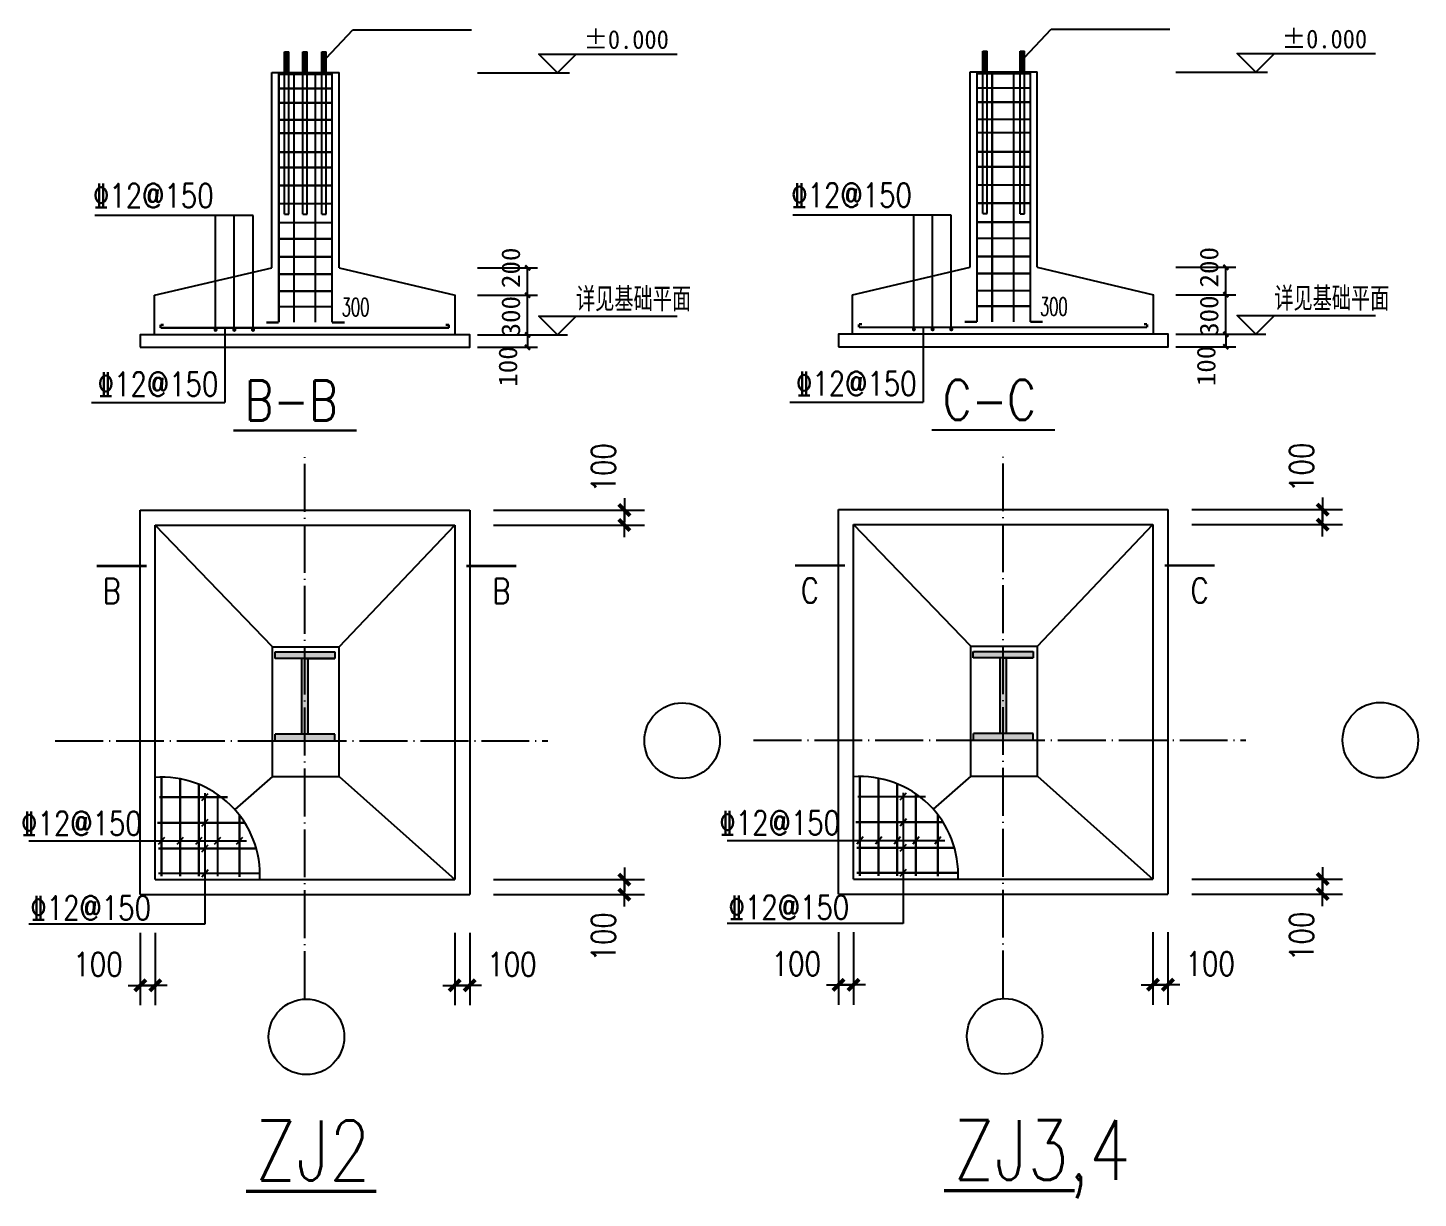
# Model space of a CAD drawing. Extents: x 40002367 to 40460080, y 192184 to 372766.
# Drawn here: x 40022270 to 40057093, y 286937 to 316242 of the extents above; entities that cross this region are included whole.
import ezdxf
from ezdxf.enums import TextEntityAlignment as Align

# ---------------------------------------------------------------- set-up
doc = ezdxf.new("R2010")
doc.units = 0
doc.header["$LTSCALE"] = 1000
doc.header["$MEASUREMENT"] = 0
doc.linetypes.add('ACAD_ISO04W100', pattern=[30.5, 24, -3, 0.5, -3])
doc.layers.get('0').update_dxf_attribs({"linetype": 'CONTINUOUS'})
doc.layers.get('DEFPOINTS').update_dxf_attribs({"linetype": 'CONTINUOUS'})
for name, color, linetype in [('201', 8, 'CONTINUOUS'), ('202', 1, 'CONTINUOUS'), ('205', 253, 'CONTINUOUS'), ('AXIS', 3, 'CONTINUOUS'), ('DOTE', 1, 'ACAD_ISO04W100'), ('JT', 2, 'CONTINUOUS'), ('PUB_TEXT', 7, 'CONTINUOUS'), ('PUB_TX', 3, 'CONTINUOUS'), ('PUB_WZ', 7, 'CONTINUOUS'), ('ZAX1', 3, 'CONTINUOUS')]:
    doc.layers.add(name, color=color, linetype=linetype)
doc.styles.add('_HZTXT', font='txt.shx', dxfattribs={"width": 0.8, "bigfont": 'hztxt.shx'})
doc.styles.add('_TXT', font='SIMPLEX.shx', dxfattribs={"width": 0.6})
doc.styles.add('DIM_FONT', font='SIMPLEX.shx', dxfattribs={"width": 0.8})
doc.dimstyles.new('AXIS200', dxfattribs={"dimscale": 2, "dimtxt": 300, "dimasz": 1, "dimexe": 250, "dimexo": 300, "dimgap": 150, "dimtad": 1, "dimdec": 0, "dimzin": 0, "dimdsep": 46, "dimtxsty": 'DIM_FONT', "dimblk": '_DIMX', "dimcen": 0.09, "dimse1": 1, "dimse2": 1, "dimclrt": 7, "dimadec": 0, "dimazin": 0, "dimtfac": 1, "dimtdec": 0, "dimtix": 1, "dimtmove": 2, "dimatfit": 3, "dimldrblk": '_DIMX', "dimfxl": 0, "dimtolj": 1, "dimtzin": 0, "dimarcsym": 0})

# ---------------------------------------------------------------- blocks, each defined once
blk = doc.blocks.new('_DIMX')
blk.add_line((-150, 0), (150, 0))
at = {"const_width": 50}
blk.add_lwpolyline([(-70, -70), (70, 70)], dxfattribs=at)
blk = doc.blocks.new('*D113')
at = {"layer": 'AXIS', "color": 0, "lineweight": -2, "transparency": 16777216}
for p, q in [((40033937, 294914), (40037712, 294914)), ((40037212, 294916), (40037212, 294918)), ((40037212, 294539), (40037212, 294914)), ((40033937, 294539), (40037712, 294539)), ((40037212, 294537), (40037212, 294535))]:
    blk.add_line(p, q, dxfattribs=at)
at = {"layer": 'DEFPOINTS', "color": 0, "transparency": 16777216}
for p in [(40033337, 294914), (40037212, 294914), (40033337, 294539)]:
    blk.add_point(p, dxfattribs=at)
at = {"layer": 'AXIS', "color": 0, "lineweight": -2, "transparency": 16777216, "xscale": 2, "yscale": 2, "zscale": 2}
for p, rotation in [((40037212, 294914), 270), ((40037212, 294539), 90)]:
    blk.add_blockref('_DIMX', p, dxfattribs=dict(at, rotation=rotation))
at = {"layer": 'AXIS', "color": 7, "transparency": 16777216, "insert": (40036686, 293480), "char_height": 600, "attachment_point": 5, "rotation": 90, "style": 'DIM_FONT'}
blk.add_mtext('\\A1;100', dxfattribs=at)
blk = doc.blocks.new('*D114')
at = {"layer": 'AXIS', "color": 0, "lineweight": -2, "transparency": 16777216}
for p, q in [((40033937, 304166), (40037712, 304166)), ((40037212, 304168), (40037212, 304170)), ((40037212, 303791), (40037212, 304166)), ((40033937, 303791), (40037712, 303791)), ((40037212, 303789), (40037212, 303787))]:
    blk.add_line(p, q, dxfattribs=at)
at = {"layer": 'DEFPOINTS', "color": 0, "transparency": 16777216}
for p in [(40033337, 304166), (40037212, 304166), (40033337, 303791)]:
    blk.add_point(p, dxfattribs=at)
at = {"layer": 'AXIS', "color": 0, "lineweight": -2, "transparency": 16777216, "xscale": 2, "yscale": 2, "zscale": 2}
for p, rotation in [((40037212, 304166), 270), ((40037212, 303791), 90)]:
    blk.add_blockref('_DIMX', p, dxfattribs=dict(at, rotation=rotation))
at = {"layer": 'AXIS', "color": 7, "transparency": 16777216, "insert": (40036686, 305224), "char_height": 600, "attachment_point": 5, "rotation": 90, "style": 'DIM_FONT'}
blk.add_mtext('\\A1;100', dxfattribs=at)
blk = doc.blocks.new('*D115')
at = {"layer": 'AXIS', "color": 0, "lineweight": -2, "transparency": 16777216}
for p, q in [((40032962, 293584), (40032962, 291766)), ((40033337, 293584), (40033337, 291766)), ((40032960, 292266), (40032958, 292266)), ((40032962, 292266), (40033337, 292266)), ((40033339, 292266), (40033341, 292266))]:
    blk.add_line(p, q, dxfattribs=at)
at = {"layer": 'DEFPOINTS', "color": 0, "transparency": 16777216}
for p in [(40032962, 294184), (40033337, 294184), (40033337, 292266)]:
    blk.add_point(p, dxfattribs=at)
at = {"layer": 'AXIS', "color": 0, "lineweight": -2, "transparency": 16777216, "xscale": 2, "yscale": 2, "zscale": 2}
blk.add_blockref('_DIMX', (40032962, 292266), dxfattribs=at)
at = {"layer": 'AXIS', "color": 0, "lineweight": -2, "transparency": 16777216, "xscale": 2, "yscale": 2, "zscale": 2, "rotation": 180}
blk.add_blockref('_DIMX', (40033337, 292266), dxfattribs=at)
at = {"layer": 'AXIS', "color": 7, "transparency": 16777216, "insert": (40034396, 292792), "char_height": 600, "attachment_point": 5, "style": 'DIM_FONT'}
blk.add_mtext('\\A1;100', dxfattribs=at)
blk = doc.blocks.new('*D116')
at = {"layer": 'AXIS', "color": 0, "lineweight": -2, "transparency": 16777216}
for p, q in [((40025087, 293584), (40025087, 291766)), ((40025462, 293584), (40025462, 291766)), ((40025085, 292266), (40025083, 292266)), ((40025087, 292266), (40025462, 292266)), ((40025464, 292266), (40025466, 292266))]:
    blk.add_line(p, q, dxfattribs=at)
at = {"layer": 'DEFPOINTS', "color": 0, "transparency": 16777216}
for p in [(40025087, 294184), (40025462, 294184), (40025462, 292266)]:
    blk.add_point(p, dxfattribs=at)
at = {"layer": 'AXIS', "color": 0, "lineweight": -2, "transparency": 16777216, "xscale": 2, "yscale": 2, "zscale": 2}
blk.add_blockref('_DIMX', (40025087, 292266), dxfattribs=at)
at = {"layer": 'AXIS', "color": 0, "lineweight": -2, "transparency": 16777216, "xscale": 2, "yscale": 2, "zscale": 2, "rotation": 180}
blk.add_blockref('_DIMX', (40025462, 292266), dxfattribs=at)
at = {"layer": 'AXIS', "color": 7, "transparency": 16777216, "insert": (40024029, 292792), "char_height": 600, "attachment_point": 5, "style": 'DIM_FONT'}
blk.add_mtext('\\A1;100', dxfattribs=at)
blk = doc.blocks.new('*D117')
at = {"layer": 'AXIS', "color": 0, "lineweight": -2, "transparency": 16777216}
for p, q in [((40051426, 294927), (40055200, 294927)), ((40054700, 294929), (40054700, 294931)), ((40054700, 294552), (40054700, 294927)), ((40051426, 294552), (40055200, 294552)), ((40054700, 294550), (40054700, 294548))]:
    blk.add_line(p, q, dxfattribs=at)
at = {"layer": 'DEFPOINTS', "color": 0, "transparency": 16777216}
for p in [(40050826, 294927), (40054700, 294927), (40050826, 294552)]:
    blk.add_point(p, dxfattribs=at)
at = {"layer": 'AXIS', "color": 0, "lineweight": -2, "transparency": 16777216, "xscale": 2, "yscale": 2, "zscale": 2}
for p, rotation in [((40054700, 294927), 270), ((40054700, 294552), 90)]:
    blk.add_blockref('_DIMX', p, dxfattribs=dict(at, rotation=rotation))
at = {"layer": 'AXIS', "color": 7, "transparency": 16777216, "insert": (40054174, 293494), "char_height": 600, "attachment_point": 5, "rotation": 90, "style": 'DIM_FONT'}
blk.add_mtext('\\A1;100', dxfattribs=at)
blk = doc.blocks.new('*D118')
at = {"layer": 'AXIS', "color": 0, "lineweight": -2, "transparency": 16777216}
for p, q in [((40051426, 304179), (40055200, 304179)), ((40054700, 304181), (40054700, 304183)), ((40054700, 303804), (40054700, 304179)), ((40051426, 303804), (40055200, 303804)), ((40054700, 303802), (40054700, 303800))]:
    blk.add_line(p, q, dxfattribs=at)
at = {"layer": 'DEFPOINTS', "color": 0, "transparency": 16777216}
for p in [(40050826, 304179), (40054700, 304179), (40050826, 303804)]:
    blk.add_point(p, dxfattribs=at)
at = {"layer": 'AXIS', "color": 0, "lineweight": -2, "transparency": 16777216, "xscale": 2, "yscale": 2, "zscale": 2}
for p, rotation in [((40054700, 304179), 270), ((40054700, 303804), 90)]:
    blk.add_blockref('_DIMX', p, dxfattribs=dict(at, rotation=rotation))
at = {"layer": 'AXIS', "color": 7, "transparency": 16777216, "insert": (40054174, 305238), "char_height": 600, "attachment_point": 5, "rotation": 90, "style": 'DIM_FONT'}
blk.add_mtext('\\A1;100', dxfattribs=at)
blk = doc.blocks.new('*D119')
at = {"layer": 'AXIS', "color": 0, "lineweight": -2, "transparency": 16777216}
for p, q in [((40050451, 293598), (40050451, 291780)), ((40050826, 293598), (40050826, 291780)), ((40050449, 292280), (40050447, 292280)), ((40050451, 292280), (40050826, 292280)), ((40050828, 292280), (40050830, 292280))]:
    blk.add_line(p, q, dxfattribs=at)
at = {"layer": 'DEFPOINTS', "color": 0, "transparency": 16777216}
for p in [(40050451, 294198), (40050826, 294198), (40050826, 292280)]:
    blk.add_point(p, dxfattribs=at)
at = {"layer": 'AXIS', "color": 0, "lineweight": -2, "transparency": 16777216, "xscale": 2, "yscale": 2, "zscale": 2}
blk.add_blockref('_DIMX', (40050451, 292280), dxfattribs=at)
at = {"layer": 'AXIS', "color": 0, "lineweight": -2, "transparency": 16777216, "xscale": 2, "yscale": 2, "zscale": 2, "rotation": 180}
blk.add_blockref('_DIMX', (40050826, 292280), dxfattribs=at)
at = {"layer": 'AXIS', "color": 7, "transparency": 16777216, "insert": (40051885, 292806), "char_height": 600, "attachment_point": 5, "style": 'DIM_FONT'}
blk.add_mtext('\\A1;100', dxfattribs=at)
blk = doc.blocks.new('*D120')
at = {"layer": 'AXIS', "color": 0, "lineweight": -2, "transparency": 16777216}
for p, q in [((40042576, 293598), (40042576, 291780)), ((40042951, 293598), (40042951, 291780)), ((40042574, 292280), (40042572, 292280)), ((40042576, 292280), (40042951, 292280)), ((40042953, 292280), (40042955, 292280))]:
    blk.add_line(p, q, dxfattribs=at)
at = {"layer": 'DEFPOINTS', "color": 0, "transparency": 16777216}
for p in [(40042576, 294198), (40042951, 294198), (40042951, 292280)]:
    blk.add_point(p, dxfattribs=at)
at = {"layer": 'AXIS', "color": 0, "lineweight": -2, "transparency": 16777216, "xscale": 2, "yscale": 2, "zscale": 2}
blk.add_blockref('_DIMX', (40042576, 292280), dxfattribs=at)
at = {"layer": 'AXIS', "color": 0, "lineweight": -2, "transparency": 16777216, "xscale": 2, "yscale": 2, "zscale": 2, "rotation": 180}
blk.add_blockref('_DIMX', (40042951, 292280), dxfattribs=at)
at = {"layer": 'AXIS', "color": 7, "transparency": 16777216, "insert": (40041518, 292806), "char_height": 600, "attachment_point": 5, "style": 'DIM_FONT'}
blk.add_mtext('\\A1;100', dxfattribs=at)

msp = doc.modelspace()

# ---------------------------------------------------------------- hatches: boundary and pattern name
h = msp.add_hatch(color=256)
h.paths.add_polyline_path([(40029212.5, 300615.5), (40028462.5, 300615.5), (40028462.5, 300452.7), (40029212.5, 300452.7)])
h.paths.add_polyline_path([(40029963.4, 300615.5), (40029212.5, 300615.5), (40029212.5, 300452.7), (40029963.4, 300452.7)])
h.paths.add_polyline_path([(40029291.2, 300452.7), (40029212.5, 300452.7), (40029212.5, 298555.1), (40029292.2, 298555.1)])
h.paths.add_polyline_path([(40029212.5, 300452.7), (40029135.6, 300452.7), (40029134.7, 298555.1), (40029212.5, 298555.1)])
h.paths.add_polyline_path([(40029963.4, 298555.1), (40029212.5, 298555.1), (40029212.5, 298392.3), (40029963.4, 298392.3)])
h.paths.add_polyline_path([(40029212.5, 298555.1), (40028463.4, 298555.1), (40028463.4, 298392.3), (40029212.5, 298392.3)])
h = msp.add_hatch(color=256)
h.paths.add_polyline_path([(40046701.2, 300629.2), (40045951.2, 300629.2), (40045951.2, 300466.4), (40046701.2, 300466.4)])
h.paths.add_polyline_path([(40047452.1, 300629.2), (40046701.2, 300629.2), (40046701.2, 300466.4), (40047452.1, 300466.4)])
h.paths.add_polyline_path([(40046779.9, 300466.4), (40046701.2, 300466.4), (40046701.2, 298568.8), (40046780.9, 298568.8)])
h.paths.add_polyline_path([(40046701.2, 300466.4), (40046624.3, 300466.4), (40046623.4, 298568.8), (40046701.2, 298568.8)])
h.paths.add_polyline_path([(40047452.1, 298568.8), (40046701.2, 298568.8), (40046701.2, 298406), (40047452.1, 298406)])
h.paths.add_polyline_path([(40046701.2, 298568.8), (40045952.1, 298568.8), (40045952.1, 298406), (40046701.2, 298406)])

# ---------------------------------------------------------------- linework, layer by layer
for p, q in [((40047234.6, 315497, -97.8), (40047898.1, 316206.4, -97.8)), ((40047898.1, 316206.4, -97.8), (40050873.2, 316206.4, -97.8)), ((40029745.9, 315483.3), (40030409.4, 316192.7)), ((40030409.4, 316192.7), (40033384.5, 316192.7)), ((40028396.9, 300742.5), (40025462.5, 303790.5)), ((40030071.7, 300742.5), (40032962.5, 303790.5)), ((40045885.6, 300756.2, -97.8), (40042951.2, 303804.2, -97.8)), ((40047560.4, 300756.2, -97.8), (40050451.2, 303804.2, -97.8)), ((40028462.5, 300452.7), (40028462.5, 300615.5)), ((40028463.4, 300615.5), (40029963.4, 300615.5)), ((40028463.4, 300577.7), (40028463.4, 300615.5)), ((40029963.4, 300615.5), (40029963.4, 300452.7)), ((40045951.2, 300466.4, -97.8), (40045951.2, 300629.2, -97.8)), ((40045952.1, 300629.2, -97.8), (40047452.1, 300629.2, -97.8)), ((40045952.1, 300591.4, -97.8), (40045952.1, 300629.2, -97.8)), ((40047452.1, 300629.2, -97.8), (40047452.1, 300466.4, -97.8)), ((40029212.5, 300452.7), (40028462.5, 300452.7)), ((40029963.4, 300452.7), (40028463.4, 300452.7)), ((40029134.7, 298555.1), (40029135.6, 300452.8)), ((40029212.5, 300452.7), (40029962.5, 300452.7)), ((40029292.2, 298555.1), (40029291.2, 300452.8)), ((40046701.2, 300466.4, -97.8), (40045951.2, 300466.4, -97.8)), ((40047452.1, 300466.4, -97.8), (40045952.1, 300466.4, -97.8)), ((40046623.4, 298568.9, -97.8), (40046624.3, 300466.5, -97.8)), ((40046701.2, 300466.4, -97.8), (40047451.2, 300466.4, -97.8)), ((40046780.9, 298568.9, -97.8), (40046779.9, 300466.5, -97.8)), ((40028463.4, 298392.3), (40028463.4, 298555.1)), ((40029963.4, 298555.1), (40028463.4, 298555.1)), ((40029963.4, 298392.3), (40029963.4, 298555.1)), ((40045952.1, 298406, -97.8), (40045952.1, 298568.8, -97.8)), ((40047452.1, 298568.8, -97.8), (40045952.1, 298568.8, -97.8)), ((40047452.1, 298406, -97.8), (40047452.1, 298568.8, -97.8)), ((40028463.4, 298392.3), (40029963.4, 298392.3)), ((40045952.1, 298406, -97.8), (40047452.1, 298406, -97.8)), ((40028396.9, 297492.3), (40027456.2, 296665.6)), ((40030071.7, 297492.3), (40032962.5, 294913.7)), ((40045885.6, 297506, -97.8), (40044944.9, 296679.3, -97.8)), ((40047560.4, 297506, -97.8), (40050451.2, 294927.4, -97.8))]:
    msp.add_line(p, q)
at = {"linetype": 'ACAD_ISO04W100'}
for p, q in [((40028396.9, 297492.3), (40028396.9, 300742.5)), ((40028396.9, 300742.5), (40030071.7, 300742.5)), ((40030071.7, 297492.3), (40030071.7, 300742.5)), ((40045885.6, 297506, -97.8), (40045885.6, 300756.2, -97.8)), ((40045885.6, 300756.2, -97.8), (40047560.4, 300756.2, -97.8)), ((40047560.4, 297506, -97.8), (40047560.4, 300756.2, -97.8)), ((40028396.9, 297492.3), (40030071.7, 297492.3)), ((40045885.6, 297506, -97.8), (40047560.4, 297506, -97.8))]:
    msp.add_line(p, q, dxfattribs=at)
at = {"const_width": 87.5}
msp.add_lwpolyline([(40027731.2, 287109.2), (40031000.7, 287109.2)], dxfattribs=at)
at = {"const_width": 87.5, "elevation": -97.8}
msp.add_lwpolyline([(40045219.9, 287122.9), (40048489.4, 287122.9)], dxfattribs=at)
at = {"layer": '201', "color": 2}
for p, q in [((40028698.3, 311578), (40028698.3, 315642.9)), ((40028810.8, 311578), (40028810.8, 315642.9)), ((40029157.5, 311578), (40029157.5, 315642.9)), ((40029270, 311578), (40029270, 315642.9)), ((40029633.4, 311572.1), (40029633.4, 315642.9)), ((40029745.9, 311572.1), (40029745.9, 315642.9)), ((40046187, 311591.7, -97.8), (40046187, 315656.6, -97.8)), ((40046299.5, 311591.7, -97.8), (40046299.5, 315656.6, -97.8)), ((40047122.1, 311585.8, -97.8), (40047122.1, 315656.6, -97.8)), ((40047234.6, 311585.8, -97.8), (40047234.6, 315656.6, -97.8)), ((40028379.5, 310233.3), (40028379.5, 315125.8)), ((40030064.6, 310233.3), (40030064.6, 315125.8)), ((40045868.2, 310247, -97.8), (40045868.2, 315139.6, -97.8)), ((40047553.3, 310247, -97.8), (40047553.3, 315139.6, -97.8)), ((40028698.3, 311578), (40028810.8, 311578)), ((40029157.5, 311578), (40029270, 311578)), ((40029633.4, 311572.1), (40029745.9, 311572.1)), ((40046187, 311591.7, -97.8), (40046299.5, 311591.7, -97.8)), ((40047122.1, 311585.8, -97.8), (40047234.6, 311585.8, -97.8)), ((40025439.7, 309544.9), (40028379.5, 310233.3)), ((40030064.6, 310233.3), (40032972.4, 309544.9)), ((40042928.4, 309558.6, -97.8), (40045868.2, 310247, -97.8)), ((40047553.3, 310247, -97.8), (40050461.1, 309558.6, -97.8)), ((40025439.7, 308554.5), (40025439.7, 309544.9)), ((40032972.4, 308554.5), (40032972.4, 309544.9)), ((40042928.4, 308568.2, -97.8), (40042928.4, 309558.6, -97.8)), ((40050461.1, 308568.2, -97.8), (40050461.1, 309558.6, -97.8))]:
    msp.add_line(p, q, dxfattribs=at)
msp.add_lwpolyline([(40025081.9, 308242), (40033339.9, 308242), (40033339.9, 308554.5), (40025081.9, 308554.5), (40025081.9, 308242)], dxfattribs=at)
at = {"layer": '201', "color": 2, "elevation": -97.8}
msp.add_lwpolyline([(40042570.6, 308255.7), (40050828.6, 308255.7), (40050828.6, 308568.2), (40042570.6, 308568.2), (40042570.6, 308255.7)], dxfattribs=at)
at = {"layer": '201'}
for centre in [(40025631.4, 295026.6), (40043120.1, 295040.3, -97.8)]:
    msp.add_arc(centre, 2452.8, 356.96183, 94.30315, dxfattribs=at)
at = {"layer": '202', "const_width": 56.2}
for points in [[(40028554.5, 308866.4), (40028554.5, 315125.8)], [(40028936.5, 308866.4), (40028936.5, 315125.8)], [(40029472.4, 308866.4), (40029472.4, 315125.8)], [(40029889.6, 308866.4), (40029889.6, 315125.8)], [(40028554.5, 315079.9), (40029889.6, 315079.9)], [(40028554.5, 314722.5), (40029889.6, 314722.5)], [(40028554.5, 314365.1), (40029889.6, 314365.1)], [(40028554.5, 313936.2), (40029889.6, 313936.2)], [(40028554.5, 313602.7), (40029889.6, 313602.7)], [(40028554.5, 313126.1), (40029889.6, 313126.1)], [(40028554.5, 312744.9), (40029889.6, 312744.9)], [(40028554.5, 312292.2), (40029889.6, 312292.2)], [(40028554.5, 311839.5), (40029889.6, 311839.5)], [(40028554.5, 311363), (40029889.6, 311363)], [(40028554.5, 310957.9), (40029889.6, 310957.9)], [(40028554.5, 310505.2), (40029889.6, 310505.2)], [(40028554.5, 310076.4), (40029889.6, 310076.4)], [(40028554.5, 309647.5), (40029889.6, 309647.5)], [(40028554.5, 309259.3), (40029889.6, 309259.3)], [(40028554.5, 308866.4), (40028242, 308866.4)], [(40029889.6, 308866.4), (40030202.1, 308866.4)], [(40025596, 308729.5), (40025596, 308807.7)], [(40025596, 308807.7), (40025674.1, 308807.7)], [(40025596, 308729.5), (40032816.1, 308729.5)], [(40032816.1, 308807.7), (40032738, 308807.7)], [(40032816.1, 308729.5), (40032816.1, 308807.7)], [(40025618.7, 294991.8), (40025618.7, 297479.4)], [(40026087.5, 294991.8), (40026087.5, 297436.6)], [(40026556.2, 294991.8), (40026556.2, 297298.4)], [(40027025, 294991.8), (40027025, 297045.1)], [(40025567.9, 296976.1), (40027271.8, 296976.1)], [(40025513.3, 296335.5), (40027705.8, 296335.5)], [(40027570.8, 294978.1), (40027570.8, 296528.3)], [(40025540.6, 295694.9), (40027991.4, 295694.9)], [(40025540.6, 295069.9), (40028083.8, 295069.9)]]:
    msp.add_lwpolyline(points, dxfattribs=at)
at = {"layer": '202', "const_width": 56.2, "elevation": -97.8}
for points in [[(40046043.2, 308880.1), (40046043.2, 315139.6)], [(40046425.2, 308880.1), (40046425.2, 315139.6)], [(40046961.1, 308880.1), (40046961.1, 315139.6)], [(40047378.3, 308880.1), (40047378.3, 315139.6)], [(40046043.2, 315093.6), (40047378.3, 315093.6)], [(40046043.2, 314736.2), (40047378.3, 314736.2)], [(40046043.2, 314378.8), (40047378.3, 314378.8)], [(40046043.2, 313950), (40047378.3, 313950)], [(40046043.2, 313616.4), (40047378.3, 313616.4)], [(40046043.2, 313139.9), (40047378.3, 313139.9)], [(40046043.2, 312758.6), (40047378.3, 312758.6)], [(40046043.2, 312305.9), (40047378.3, 312305.9)], [(40046043.2, 311853.2), (40047378.3, 311853.2)], [(40046043.2, 311376.7), (40047378.3, 311376.7)], [(40046043.2, 310971.6), (40047378.3, 310971.6)], [(40046043.2, 310518.9), (40047378.3, 310518.9)], [(40046043.2, 310090.1), (40047378.3, 310090.1)], [(40046043.2, 309661.2), (40047378.3, 309661.2)], [(40046043.2, 309273), (40047378.3, 309273)], [(40046043.2, 308880.1), (40045730.7, 308880.1)], [(40047378.3, 308880.1), (40047690.8, 308880.1)], [(40043084.7, 308743.2), (40043084.7, 308821.4)], [(40043084.7, 308821.4), (40043162.8, 308821.4)], [(40043084.7, 308743.2), (40050304.8, 308743.2)], [(40050304.8, 308821.4), (40050226.7, 308821.4)], [(40050304.8, 308743.2), (40050304.8, 308821.4)], [(40043107.4, 295005.5), (40043107.4, 297493.1)], [(40043576.2, 295005.5), (40043576.2, 297450.3)], [(40044044.9, 295005.5), (40044044.9, 297312.1)], [(40044513.7, 295005.5), (40044513.7, 297058.8)], [(40043056.6, 296989.8), (40044760.5, 296989.8)], [(40043002, 296349.2), (40045194.5, 296349.2)], [(40045059.5, 294991.9), (40045059.5, 296542)], [(40043029.3, 295708.6), (40045480.1, 295708.6)], [(40043029.3, 295083.6), (40045572.5, 295083.6)]]:
    msp.add_lwpolyline(points, dxfattribs=at)
at = {"layer": '202', "const_width": 50}
for points in [[(40026998.3, 308679.5, 1), (40026948.3, 308679.5, 1), (40026998.3, 308679.5)], [(40027467, 308679.5, 1), (40027417, 308679.5, 1), (40027467, 308679.5)], [(40027935.8, 308679.5, 1), (40027885.8, 308679.5, 1), (40027935.8, 308679.5)]]:
    msp.add_lwpolyline(points, format="xyb", dxfattribs=at)
at = {"layer": '202', "const_width": 50, "elevation": -97.8}
for points in [[(40044487, 308693.2, 1), (40044437, 308693.2, 1), (40044487, 308693.2)], [(40044955.7, 308693.2, 1), (40044905.7, 308693.2, 1), (40044955.7, 308693.2)], [(40045424.5, 308693.2, 1), (40045374.5, 308693.2, 1), (40045424.5, 308693.2)]]:
    msp.add_lwpolyline(points, format="xyb", dxfattribs=at)
at = {"layer": '205'}
for p, q in [((40033536.8, 315115.8), (40035833.2, 315115.8)), ((40051025.5, 315129.5, -97.8), (40053321.9, 315129.5, -97.8)), ((40026973.3, 308679.5), (40026973.3, 311540.9)), ((40027442, 308679.5), (40027442, 311540.9)), ((40027910.8, 308679.5), (40027910.8, 311540.9)), ((40044462, 308693.2, -97.8), (40044462, 311554.7, -97.8)), ((40044930.7, 308693.2, -97.8), (40044930.7, 311554.7, -97.8)), ((40045399.5, 308693.2, -97.8), (40045399.5, 311554.7, -97.8)), ((40033536.8, 310233.3), (40035036.8, 310233.3)), ((40034786.8, 308554.5), (40034786.8, 310233.3)), ((40051025.5, 310247, -97.8), (40052525.5, 310247, -97.8)), ((40052275.5, 308568.2, -97.8), (40052275.5, 310247, -97.8)), ((40033536.8, 309544.9), (40035036.8, 309544.9)), ((40051025.5, 309558.6, -97.8), (40052525.5, 309558.6, -97.8)), ((40027207.6, 308729.5), (40027207.6, 306857.8)), ((40033536.8, 308554.5), (40035036.8, 308554.5)), ((40034786.8, 308554.5), (40035786.8, 308554.5)), ((40034786.8, 308554.5), (40034786.8, 308242)), ((40044696.3, 308743.2, -97.8), (40044696.3, 306871.5, -97.8)), ((40051025.5, 308568.2, -97.8), (40052525.5, 308568.2, -97.8)), ((40052275.5, 308568.2, -97.8), (40053275.5, 308568.2, -97.8)), ((40052275.5, 308568.2, -97.8), (40052275.5, 308255.7, -97.8)), ((40033536.8, 308242), (40035036.8, 308242)), ((40051025.5, 308255.7, -97.8), (40052525.5, 308255.7, -97.8)), ((40023865.9, 306857.8), (40027207.6, 306857.8)), ((40041354.6, 306871.5, -97.8), (40044696.3, 306871.5, -97.8))]:
    msp.add_line(p, q, dxfattribs=at)
at = {"layer": '205', "linetype": 'Continuous'}
for p, q in [((40025087.5, 304165.5), (40033337.5, 304165.5)), ((40025087.5, 294538.7), (40025087.5, 304165.5)), ((40033337.5, 304165.5), (40033337.5, 294538.7)), ((40042576.2, 304179.2, -97.8), (40050826.2, 304179.2, -97.8)), ((40042576.2, 294552.4, -97.8), (40042576.2, 304179.2, -97.8)), ((40050826.2, 304179.2, -97.8), (40050826.2, 294552.4, -97.8)), ((40025462.5, 303790.5), (40032962.5, 303790.5)), ((40025462.5, 294913.7), (40025462.5, 303790.5)), ((40032962.5, 303790.5), (40032962.5, 294913.7)), ((40042951.2, 303804.2, -97.8), (40050451.2, 303804.2, -97.8)), ((40042951.2, 294927.4, -97.8), (40042951.2, 303804.2, -97.8)), ((40050451.2, 303804.2, -97.8), (40050451.2, 294927.4, -97.8)), ((40025462.5, 294913.7), (40032962.5, 294913.7)), ((40042951.2, 294927.4, -97.8), (40050451.2, 294927.4, -97.8)), ((40025087.5, 294538.7), (40033337.5, 294538.7)), ((40042576.2, 294552.4, -97.8), (40050826.2, 294552.4, -97.8))]:
    msp.add_line(p, q, dxfattribs=at)
at = {"layer": '205'}
for points in [[(40036005.5, 315584.6), (40035536.8, 315115.8), (40035068, 315584.6), (40038536.8, 315584.6)], [(40036005.5, 309023.3), (40035536.8, 308554.5), (40035068, 309023.3), (40038536.8, 309023.3)]]:
    msp.add_lwpolyline(points, dxfattribs=at)
at = {"layer": '205', "elevation": -97.8}
for points in [[(40053494.2, 315598.3), (40053025.5, 315129.5), (40052556.7, 315598.3), (40056025.5, 315598.3)], [(40053494.2, 309037), (40053025.5, 308568.2), (40052556.7, 309037), (40056025.5, 309037)]]:
    msp.add_lwpolyline(points, dxfattribs=at)
at = {"layer": '205', "const_width": 56.2}
for points in [[(40034724.3, 310295.8), (40034849.3, 310170.8)], [(40034724.3, 309607.4), (40034849.3, 309482.4)], [(40034724.3, 308617), (40034849.3, 308492)], [(40034724.3, 308304.5), (40034849.3, 308179.5)], [(40027415.9, 306157.6), (40030508, 306157.6)]]:
    msp.add_lwpolyline(points, dxfattribs=at)
at = {"layer": '205', "const_width": 56.2, "elevation": -97.8}
for points in [[(40052213, 310309.5), (40052338, 310184.5)], [(40052213, 309621.1), (40052338, 309496.1)], [(40052213, 308630.7), (40052338, 308505.7)], [(40052213, 308318.2), (40052338, 308193.2)], [(40044904.6, 306171.3), (40047996.7, 306171.3)]]:
    msp.add_lwpolyline(points, dxfattribs=at)
at = {"layer": 'DOTE', "ltscale": 0.05}
for p, q in [((40029212.5, 291921.6), (40029212.5, 305489.9)), ((40046701.2, 291935.3, -97.8), (40046701.2, 305503.7, -97.8)), ((40022955.7, 298392.3), (40035291.7, 298392.3)), ((40040444.4, 298406, -97.8), (40052780.4, 298406, -97.8))]:
    msp.add_line(p, q, dxfattribs=at)
at = {"layer": 'JT'}
for p, q in [((40028698.3, 315642.9), (40028810.8, 315642.9)), ((40028698.3, 315630.4), (40028810.8, 315630.4)), ((40028698.3, 315617.9), (40028810.8, 315617.9)), ((40028698.3, 315605.4), (40028810.8, 315605.4)), ((40028698.3, 315592.9), (40028810.8, 315592.9)), ((40028698.3, 315580.4), (40028810.8, 315580.4)), ((40028698.3, 315567.9), (40028810.8, 315567.9)), ((40028698.3, 315555.4), (40028810.8, 315555.4)), ((40028698.3, 315542.9), (40028810.8, 315542.9)), ((40028698.3, 315530.4), (40028810.8, 315530.4)), ((40028698.3, 315517.9), (40028810.8, 315517.9)), ((40028698.3, 315505.4), (40028810.8, 315505.4)), ((40029157.5, 315642.9), (40029270, 315642.9)), ((40029157.5, 315630.4), (40029270, 315630.4)), ((40029157.5, 315617.9), (40029270, 315617.9)), ((40029157.5, 315605.4), (40029270, 315605.4)), ((40029157.5, 315592.9), (40029270, 315592.9)), ((40029157.5, 315580.4), (40029270, 315580.4)), ((40029157.5, 315567.9), (40029270, 315567.9)), ((40029157.5, 315555.4), (40029270, 315555.4)), ((40029157.5, 315542.9), (40029270, 315542.9)), ((40029157.5, 315530.4), (40029270, 315530.4)), ((40029157.5, 315517.9), (40029270, 315517.9)), ((40029157.5, 315505.4), (40029270, 315505.4)), ((40029633.4, 315642.9), (40029745.9, 315642.9)), ((40029633.4, 315630.4), (40029745.9, 315630.4)), ((40029633.4, 315617.9), (40029745.9, 315617.9)), ((40029633.4, 315605.4), (40029745.9, 315605.4)), ((40029633.4, 315592.9), (40029745.9, 315592.9)), ((40029633.4, 315580.4), (40029745.9, 315580.4)), ((40029633.4, 315567.9), (40029745.9, 315567.9)), ((40029633.4, 315555.4), (40029745.9, 315555.4)), ((40029633.4, 315542.9), (40029745.9, 315542.9)), ((40029633.4, 315530.4), (40029745.9, 315530.4)), ((40029633.4, 315517.9), (40029745.9, 315517.9)), ((40029633.4, 315505.4), (40029745.9, 315505.4)), ((40046187, 315656.6, -97.8), (40046299.5, 315656.6, -97.8)), ((40046187, 315644.1, -97.8), (40046299.5, 315644.1, -97.8)), ((40046187, 315631.6, -97.8), (40046299.5, 315631.6, -97.8)), ((40046187, 315619.1, -97.8), (40046299.5, 315619.1, -97.8)), ((40046187, 315606.6, -97.8), (40046299.5, 315606.6, -97.8)), ((40046187, 315594.1, -97.8), (40046299.5, 315594.1, -97.8)), ((40046187, 315581.6, -97.8), (40046299.5, 315581.6, -97.8)), ((40046187, 315569.1, -97.8), (40046299.5, 315569.1, -97.8)), ((40046187, 315556.6, -97.8), (40046299.5, 315556.6, -97.8)), ((40046187, 315544.1, -97.8), (40046299.5, 315544.1, -97.8)), ((40046187, 315531.6, -97.8), (40046299.5, 315531.6, -97.8)), ((40046187, 315519.1, -97.8), (40046299.5, 315519.1, -97.8)), ((40046187, 315506.6, -97.8), (40046299.5, 315506.6, -97.8)), ((40047122.1, 315656.6, -97.8), (40047234.6, 315656.6, -97.8)), ((40047122.1, 315644.1, -97.8), (40047234.6, 315644.1, -97.8)), ((40047122.1, 315631.6, -97.8), (40047234.6, 315631.6, -97.8)), ((40047122.1, 315619.1, -97.8), (40047234.6, 315619.1, -97.8)), ((40047122.1, 315606.6, -97.8), (40047234.6, 315606.6, -97.8)), ((40047122.1, 315594.1, -97.8), (40047234.6, 315594.1, -97.8)), ((40047122.1, 315581.6, -97.8), (40047234.6, 315581.6, -97.8)), ((40047122.1, 315569.1, -97.8), (40047234.6, 315569.1, -97.8)), ((40047122.1, 315556.6, -97.8), (40047234.6, 315556.6, -97.8)), ((40047122.1, 315544.1, -97.8), (40047234.6, 315544.1, -97.8)), ((40047122.1, 315531.6, -97.8), (40047234.6, 315531.6, -97.8)), ((40047122.1, 315519.1, -97.8), (40047234.6, 315519.1, -97.8)), ((40047122.1, 315506.6, -97.8), (40047234.6, 315506.6, -97.8)), ((40028698.3, 315492.9), (40028810.8, 315492.9)), ((40028698.3, 315480.4), (40028810.8, 315480.4)), ((40028698.3, 315467.9), (40028810.8, 315467.9)), ((40028698.3, 315455.4), (40028810.8, 315455.4)), ((40028698.3, 315442.9), (40028810.8, 315442.9)), ((40028698.3, 315430.4), (40028810.8, 315430.4)), ((40028698.3, 315417.9), (40028810.8, 315417.9)), ((40028698.3, 315405.4), (40028810.8, 315405.4)), ((40028698.3, 315392.9), (40028810.8, 315392.9)), ((40028698.3, 315380.4), (40028810.8, 315380.4)), ((40028698.3, 315367.9), (40028810.8, 315367.9)), ((40028698.3, 315355.4), (40028810.8, 315355.4)), ((40028698.3, 315342.9), (40028810.8, 315342.9)), ((40028698.3, 315330.4), (40028810.8, 315330.4)), ((40028698.3, 315317.9), (40028810.8, 315317.9)), ((40028698.3, 315305.4), (40028810.8, 315305.4)), ((40028698.3, 315292.9), (40028810.8, 315292.9)), ((40028698.3, 315280.4), (40028810.8, 315280.4)), ((40028698.3, 315267.9), (40028810.8, 315267.9)), ((40028698.3, 315255.4), (40028810.8, 315255.4)), ((40028698.3, 315242.9), (40028810.8, 315242.9)), ((40028698.3, 315230.4), (40028810.8, 315230.4)), ((40028698.3, 315217.9), (40028810.8, 315217.9)), ((40028698.3, 315205.4), (40028810.8, 315205.4)), ((40028698.3, 315192.9), (40028810.8, 315192.9)), ((40028698.3, 315180.4), (40028810.8, 315180.4)), ((40028698.3, 315167.9), (40028810.8, 315167.9)), ((40029157.5, 315492.9), (40029270, 315492.9)), ((40029157.5, 315480.4), (40029270, 315480.4)), ((40029157.5, 315467.9), (40029270, 315467.9)), ((40029157.5, 315455.4), (40029270, 315455.4)), ((40029157.5, 315442.9), (40029270, 315442.9)), ((40029157.5, 315430.4), (40029270, 315430.4)), ((40029157.5, 315417.9), (40029270, 315417.9)), ((40029157.5, 315405.4), (40029270, 315405.4)), ((40029157.5, 315392.9), (40029270, 315392.9)), ((40029157.5, 315380.4), (40029270, 315380.4)), ((40029157.5, 315367.9), (40029270, 315367.9)), ((40029157.5, 315355.4), (40029270, 315355.4)), ((40029157.5, 315342.9), (40029270, 315342.9)), ((40029157.5, 315330.4), (40029270, 315330.4)), ((40029157.5, 315317.9), (40029270, 315317.9)), ((40029157.5, 315305.4), (40029270, 315305.4)), ((40029157.5, 315292.9), (40029270, 315292.9)), ((40029157.5, 315280.4), (40029270, 315280.4)), ((40029157.5, 315267.9), (40029270, 315267.9)), ((40029157.5, 315255.4), (40029270, 315255.4)), ((40029157.5, 315242.9), (40029270, 315242.9)), ((40029157.5, 315230.4), (40029270, 315230.4)), ((40029157.5, 315217.9), (40029270, 315217.9)), ((40029157.5, 315205.4), (40029270, 315205.4)), ((40029157.5, 315192.9), (40029270, 315192.9)), ((40029157.5, 315180.4), (40029270, 315180.4)), ((40029157.5, 315167.9), (40029270, 315167.9)), ((40029633.4, 315492.9), (40029745.9, 315492.9)), ((40029633.4, 315480.4), (40029745.9, 315480.4)), ((40029633.4, 315467.9), (40029745.9, 315467.9)), ((40029633.4, 315455.4), (40029745.9, 315455.4)), ((40029633.4, 315442.9), (40029745.9, 315442.9)), ((40029633.4, 315430.4), (40029745.9, 315430.4)), ((40029633.4, 315417.9), (40029745.9, 315417.9)), ((40029633.4, 315405.4), (40029745.9, 315405.4)), ((40029633.4, 315392.9), (40029745.9, 315392.9)), ((40029633.4, 315380.4), (40029745.9, 315380.4)), ((40029633.4, 315367.9), (40029745.9, 315367.9)), ((40029633.4, 315355.4), (40029745.9, 315355.4)), ((40029633.4, 315342.9), (40029745.9, 315342.9)), ((40029633.4, 315330.4), (40029745.9, 315330.4)), ((40029633.4, 315317.9), (40029745.9, 315317.9)), ((40029633.4, 315305.4), (40029745.9, 315305.4)), ((40029633.4, 315292.9), (40029745.9, 315292.9)), ((40029633.4, 315280.4), (40029745.9, 315280.4)), ((40029633.4, 315267.9), (40029745.9, 315267.9)), ((40029633.4, 315255.4), (40029745.9, 315255.4)), ((40029633.4, 315242.9), (40029745.9, 315242.9)), ((40029633.4, 315230.4), (40029745.9, 315230.4)), ((40029633.4, 315217.9), (40029745.9, 315217.9)), ((40029633.4, 315205.4), (40029745.9, 315205.4)), ((40029633.4, 315192.9), (40029745.9, 315192.9)), ((40029633.4, 315180.4), (40029745.9, 315180.4)), ((40029633.4, 315167.9), (40029745.9, 315167.9)), ((40046187, 315494.1, -97.8), (40046299.5, 315494.1, -97.8)), ((40046187, 315481.6, -97.8), (40046299.5, 315481.6, -97.8)), ((40046187, 315469.1, -97.8), (40046299.5, 315469.1, -97.8)), ((40046187, 315456.6, -97.8), (40046299.5, 315456.6, -97.8)), ((40046187, 315444.1, -97.8), (40046299.5, 315444.1, -97.8)), ((40046187, 315431.6, -97.8), (40046299.5, 315431.6, -97.8)), ((40046187, 315419.1, -97.8), (40046299.5, 315419.1, -97.8)), ((40046187, 315406.6, -97.8), (40046299.5, 315406.6, -97.8)), ((40046187, 315394.1, -97.8), (40046299.5, 315394.1, -97.8)), ((40046187, 315381.6, -97.8), (40046299.5, 315381.6, -97.8)), ((40046187, 315369.1, -97.8), (40046299.5, 315369.1, -97.8)), ((40046187, 315356.6, -97.8), (40046299.5, 315356.6, -97.8)), ((40046187, 315344.1, -97.8), (40046299.5, 315344.1, -97.8)), ((40046187, 315331.6, -97.8), (40046299.5, 315331.6, -97.8)), ((40046187, 315319.1, -97.8), (40046299.5, 315319.1, -97.8)), ((40046187, 315306.6, -97.8), (40046299.5, 315306.6, -97.8)), ((40046187, 315294.1, -97.8), (40046299.5, 315294.1, -97.8)), ((40046187, 315281.6, -97.8), (40046299.5, 315281.6, -97.8)), ((40046187, 315269.1, -97.8), (40046299.5, 315269.1, -97.8)), ((40046187, 315256.6, -97.8), (40046299.5, 315256.6, -97.8)), ((40046187, 315244.1, -97.8), (40046299.5, 315244.1, -97.8)), ((40046187, 315231.6, -97.8), (40046299.5, 315231.6, -97.8)), ((40046187, 315219.1, -97.8), (40046299.5, 315219.1, -97.8)), ((40046187, 315206.6, -97.8), (40046299.5, 315206.6, -97.8)), ((40046187, 315194.1, -97.8), (40046299.5, 315194.1, -97.8)), ((40046187, 315181.6, -97.8), (40046299.5, 315181.6, -97.8)), ((40047122.1, 315494.1, -97.8), (40047234.6, 315494.1, -97.8)), ((40047122.1, 315481.6, -97.8), (40047234.6, 315481.6, -97.8)), ((40047122.1, 315469.1, -97.8), (40047234.6, 315469.1, -97.8)), ((40047122.1, 315456.6, -97.8), (40047234.6, 315456.6, -97.8)), ((40047122.1, 315444.1, -97.8), (40047234.6, 315444.1, -97.8)), ((40047122.1, 315431.6, -97.8), (40047234.6, 315431.6, -97.8)), ((40047122.1, 315419.1, -97.8), (40047234.6, 315419.1, -97.8)), ((40047122.1, 315406.6, -97.8), (40047234.6, 315406.6, -97.8)), ((40047122.1, 315394.1, -97.8), (40047234.6, 315394.1, -97.8)), ((40047122.1, 315381.6, -97.8), (40047234.6, 315381.6, -97.8)), ((40047122.1, 315369.1, -97.8), (40047234.6, 315369.1, -97.8)), ((40047122.1, 315356.6, -97.8), (40047234.6, 315356.6, -97.8)), ((40047122.1, 315344.1, -97.8), (40047234.6, 315344.1, -97.8)), ((40047122.1, 315331.6, -97.8), (40047234.6, 315331.6, -97.8)), ((40047122.1, 315319.1, -97.8), (40047234.6, 315319.1, -97.8)), ((40047122.1, 315306.6, -97.8), (40047234.6, 315306.6, -97.8)), ((40047122.1, 315294.1, -97.8), (40047234.6, 315294.1, -97.8)), ((40047122.1, 315281.6, -97.8), (40047234.6, 315281.6, -97.8)), ((40047122.1, 315269.1, -97.8), (40047234.6, 315269.1, -97.8)), ((40047122.1, 315256.6, -97.8), (40047234.6, 315256.6, -97.8)), ((40047122.1, 315244.1, -97.8), (40047234.6, 315244.1, -97.8)), ((40047122.1, 315231.6, -97.8), (40047234.6, 315231.6, -97.8)), ((40047122.1, 315219.1, -97.8), (40047234.6, 315219.1, -97.8)), ((40047122.1, 315206.6, -97.8), (40047234.6, 315206.6, -97.8)), ((40047122.1, 315194.1, -97.8), (40047234.6, 315194.1, -97.8)), ((40047122.1, 315181.6, -97.8), (40047234.6, 315181.6, -97.8)), ((40028379.5, 315125.8), (40030064.6, 315125.8)), ((40045868.2, 315139.6, -97.8), (40047553.3, 315139.6, -97.8))]:
    msp.add_line(p, q, dxfattribs=at)
at = {"layer": 'PUB_TX', "const_width": 62.5}
for points in [[(40023994.6, 302764.5), (40025244.6, 302764.5)], [(40034505.5, 302764.5), (40033255.5, 302764.5)]]:
    msp.add_lwpolyline(points, dxfattribs=at)
at = {"layer": 'PUB_TX', "const_width": 62.5, "elevation": -97.8}
for points in [[(40041483.3, 302778.3), (40042733.3, 302778.3)], [(40051994.2, 302778.3), (40050744.2, 302778.3)]]:
    msp.add_lwpolyline(points, dxfattribs=at)
at = {"layer": 'ZAX1'}
for p, q in [((40027910.8, 311540.9), (40023945.7, 311540.9)), ((40045399.5, 311554.7, -97.8), (40041434.4, 311554.7, -97.8)), ((40026627.9, 296894.2), (40026785.7, 297072.8)), ((40026703.7, 297076), (40026703.7, 293799)), ((40044116.6, 296907.9, -97.8), (40044274.4, 297086.5, -97.8)), ((40044192.4, 297089.7, -97.8), (40044192.4, 293812.7, -97.8)), ((40026627.9, 296249.6), (40026785.7, 296428.2)), ((40044116.6, 296263.3, -97.8), (40044274.4, 296441.9, -97.8)), ((40022297.4, 295883.1), (40027747, 295883.1)), ((40025542.9, 295797.3), (40025700.6, 295975.9)), ((40026011.6, 295797.3), (40026169.4, 295975.9)), ((40026480.4, 295797.3), (40026638.1, 295975.9)), ((40026627.9, 295609), (40026785.7, 295787.6)), ((40026949.1, 295797.3), (40027106.9, 295975.9)), ((40027494.9, 295797.3), (40027652.7, 295975.9)), ((40039786.1, 295896.9, -97.8), (40045235.7, 295896.9, -97.8)), ((40043031.6, 295811, -97.8), (40043189.3, 295989.6, -97.8)), ((40043500.3, 295811, -97.8), (40043658.1, 295989.6, -97.8)), ((40043969.1, 295811, -97.8), (40044126.8, 295989.6, -97.8)), ((40044116.6, 295622.8, -97.8), (40044274.4, 295801.3, -97.8)), ((40044437.8, 295811, -97.8), (40044595.6, 295989.6, -97.8)), ((40044983.6, 295811, -97.8), (40045141.4, 295989.6, -97.8)), ((40026627.9, 294984), (40026785.7, 295162.6)), ((40044116.6, 294997.8, -97.8), (40044274.4, 295176.3, -97.8)), ((40026703.7, 293799), (40022297.4, 293799)), ((40044192.4, 293812.7, -97.8), (40039786.1, 293812.7, -97.8))]:
    msp.add_line(p, q, dxfattribs=at)
for centre in [(40038658.2, 298392.3), (40056146.9, 298406, -97.8), (40029248.9, 290975.9), (40046737.6, 290989.6, -97.8)]:
    msp.add_circle(centre, 946.4, dxfattribs=at)

# ---------------------------------------------------------------- texts
at = {"layer": '205', "width": 1.05231}
for p, p2 in [((40036187.8, 315715.8), (40038325.3, 315715.8)), ((40053676.5, 315729.5, -97.8), (40055814, 315729.5, -97.8))]:
    msp.add_text('%%p0.000', height=468.75, dxfattribs=at).set_placement(p, p2, align=Align.FIT)
at = {"layer": '205'}
for s, width, p, p2 in [('200', 0.925713, (40034599.3, 309727), (40034599.3, 310739.5)), ('200', 0.925713, (40052088, 309740.7, -97.8), (40052088, 310753.2, -97.8)), ('300', 0.925713, (40034599.3, 308514.5), (40034599.3, 309527)), ('300', 0.925713, (40052088, 308528.2, -97.8), (40052088, 309540.7, -97.8)), ('100', 1.079999, (40034527.1, 307255.4), (40034527.1, 308267.9)), ('100', 1.079999, (40052015.8, 307269.1, -97.8), (40052015.8, 308281.6, -97.8))]:
    msp.add_text(s, height=468.75, rotation=90, dxfattribs=dict(at, width=width)).set_placement(p, p2, align=Align.FIT)
at = {"layer": '205', "style": '_HZTXT', "width": 0.8}
for p in [(40036000.9, 309144.2, -97.8), (40053489.6, 309157.9, -195.6)]:
    msp.add_text('详见基础平面', height=600, dxfattribs=at).set_placement(p)
at = {"layer": 'PUB_TEXT', "style": '_TXT', "width": 0.8}
for s, height, p in [('B-B', 1000, (40027699.8, 306411.7)), ('C-C', 1000, (40045188.5, 306425.4, -97.8)), ('ZJ2', 1500, (40027968.4, 287380)), ('ZJ3,4', 1500, (40045457.1, 287393.7, -97.8))]:
    msp.add_text(s, height=height, dxfattribs=at).set_placement(p)
at = {"layer": 'PUB_TX', "style": 'DIM_FONT', "width": 0.8}
for s, p in [('B', (40024369.6, 302139.5)), ('B', (40034130.5, 302139.5)), ('C', (40041858.3, 302153.3, -97.8)), ('C', (40051619.2, 302153.3, -97.8))]:
    msp.add_text(s, height=625, dxfattribs=at).set_placement(p, align=Align.MIDDLE)
at = {"layer": 'PUB_WZ'}
for s, height, style, width, p in [('%%13212@150', 600, '_HZTXT', 0.8, (40023900.4, 311740)), ('%%13212@150', 600, '_HZTXT', 0.8, (40041389.1, 311753.7, -97.8)), ('300', 450, '_TXT', 0.6, (40030131.3, 309023.9)), ('300', 450, '_TXT', 0.6, (40047620, 309037.7, -97.8)), ('%%13212@150', 600, '_HZTXT', 0.8, (40024018.6, 307021.4)), ('%%13212@150', 600, '_HZTXT', 0.8, (40041507.3, 307035.1, -97.8)), ('%%13212@150', 600, '_HZTXT', 0.8, (40022100.6, 296023.1)), ('%%13212@150', 600, '_HZTXT', 0.8, (40039589.3, 296036.8, -97.8)), ('%%13212@150', 600, '_HZTXT', 0.8, (40022330.9, 293905.5)), ('%%13212@150', 600, '_HZTXT', 0.8, (40039819.6, 293919.2, -97.8))]:
    msp.add_text(s, height=height, dxfattribs=dict(at, style=style, width=width)).set_placement(p)

# ---------------------------------------------------------------- dimensions: what is measured, and where the dimension line sits
at = {"layer": 'AXIS'}
for base, p1, p2, angle, picture, middle in [((40037211.8, 304165.5), (40033337.5, 303790.5), (40033337.5, 304165.5), 90, '*D114', (40036685.7, 305224)), ((40054700.5, 304179.2, -97.8), (40050826.2, 303804.2, -97.8), (40050826.2, 304179.2, -97.8), 90, '*D118', (40054174.4, 305237.7, -97.8)), ((40037211.8, 294913.7), (40033337.5, 294538.7), (40033337.5, 294913.7), 90, '*D113', (40036685.7, 293480.2)), ((40054700.5, 294927.4, -97.8), (40050826.2, 294552.4, -97.8), (40050826.2, 294927.4, -97.8), 90, '*D117', (40054174.4, 293493.9, -97.8)), ((40025462.5, 292265.9), (40025087.5, 294183.8), (40025462.5, 294183.8), 0, '*D116', (40024029, 292791.9)), ((40033337.5, 292265.9), (40032962.5, 294183.8), (40033337.5, 294183.8), 0, '*D115', (40034395.9, 292791.9)), ((40042951.2, 292279.6, -97.8), (40042576.2, 294197.5, -97.8), (40042951.2, 294197.5, -97.8), 0, '*D120', (40041517.7, 292805.6, -97.8)), ((40050826.2, 292279.6, -97.8), (40050451.2, 294197.5, -97.8), (40050826.2, 294197.5, -97.8), 0, '*D119', (40051884.6, 292805.6, -97.8))]:
    dim = msp.add_linear_dim(base=base, p1=p1, p2=p2, angle=angle, text='100', dimstyle='AXIS200', override={"dimsah": 1, "dimse1": 0, "dimse2": 0}, dxfattribs=at)
    dim.commit()
    dim.dimension.update_dxf_attribs({"geometry": picture, "text_midpoint": middle, "dimtype": 161})

doc.saveas('drawing.dxf')
